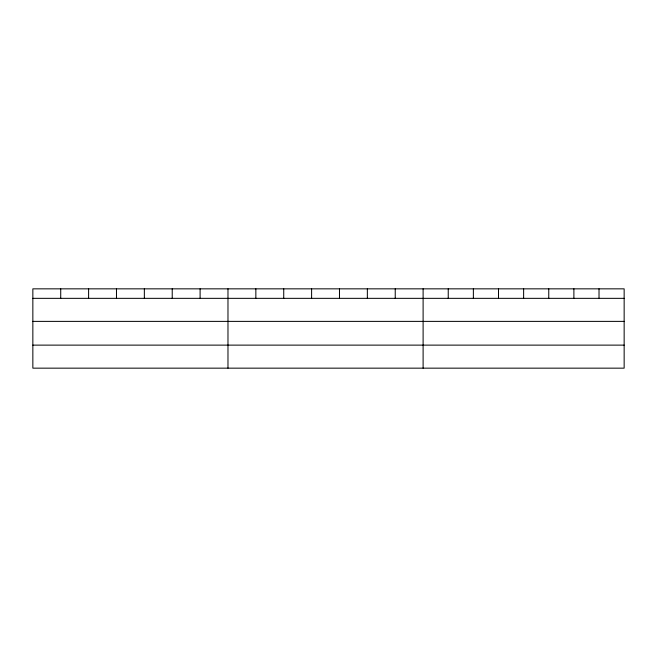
<?xml version="1.0" encoding="UTF-8"?>
<svg xmlns="http://www.w3.org/2000/svg" width="657" height="657" viewBox="0 0 657 657"><rect width="100%" height="100%" fill="white"/><g stroke="black" fill="none" stroke-linecap="round" stroke-linejoin="round"><path stroke-width="0.99" d="M624.15 321.38L624.15 288.842L32.85 288.842L32.85 368.158L624.15 368.158L624.15 321.38L32.85 321.38M32.85 298.344L624.15 298.344M32.85 345.122L624.15 345.122M599.02 288.842L599.02 298.344M573.889 288.842L573.889 298.344M548.759 288.842L548.759 298.344M523.629 288.842L523.629 298.344M498.499 288.842L498.499 298.344M473.368 288.842L473.368 298.344M448.238 288.842L448.238 298.344M423.108 288.842L423.108 368.158M395.235 288.842L395.235 298.344M367.353 288.842L367.353 298.344M339.48 288.842L339.48 298.344M311.607 288.842L311.607 298.344M283.734 288.842L283.734 298.344M255.852 288.842L255.852 298.344M227.979 288.842L227.979 368.158M200.106 288.842L200.106 298.344M172.224 288.842L172.224 298.344M144.351 288.842L144.351 298.344M116.478 288.842L116.478 298.344M88.605 288.842L88.605 298.344M60.723 288.842L60.723 298.344"/></g></svg>
